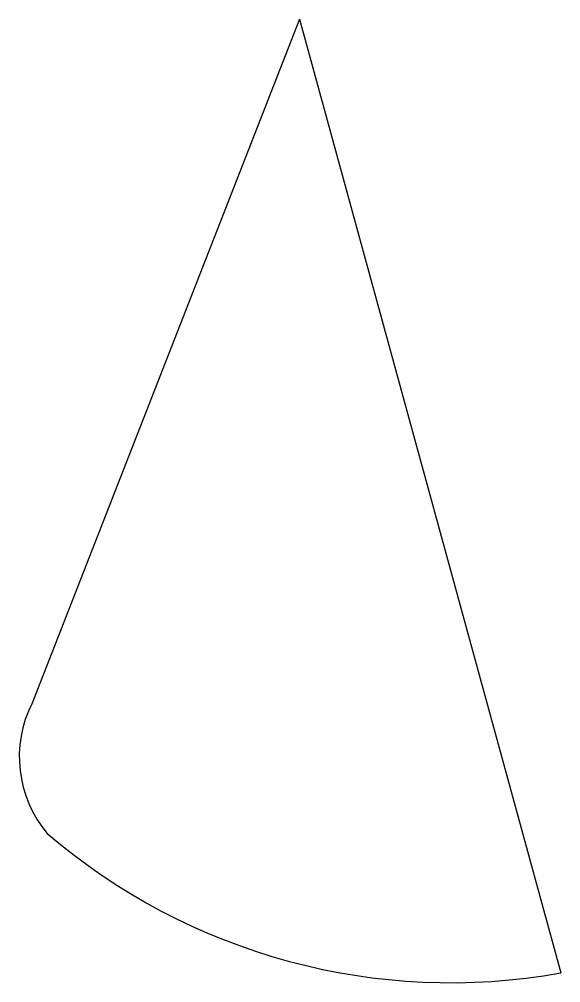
# Model space of a CAD drawing. Header units: millimetres. Extents: x 58.26 to 61.74, y 24.9 to 31.1.
import ezdxf

# ---------------------------------------------------------------- set-up
doc = ezdxf.new("R2010")
doc.units = ezdxf.units.MM
doc.layers.add('grabado linea medio', color=3, linetype='Continuous', true_color=0x00ff00)

msp = doc.modelspace()

# ---------------------------------------------------------------- linework, layer by layer
at = {"layer": 'grabado linea medio'}
for q in [(58.3412, 26.7002), (61.7412, 24.9643)]:
    msp.add_line((60.0608, 31.0993), q, dxfattribs=at)
for centre, radius, start, end in [((59.0257, 26.3543), 0.7669, 153.19211, 219.97762), ((61.0319, 28.8819), 3.9812, 229.34285, 280.26172)]:
    msp.add_arc(centre, radius, start, end, dxfattribs=at)

doc.saveas('drawing.dxf')
